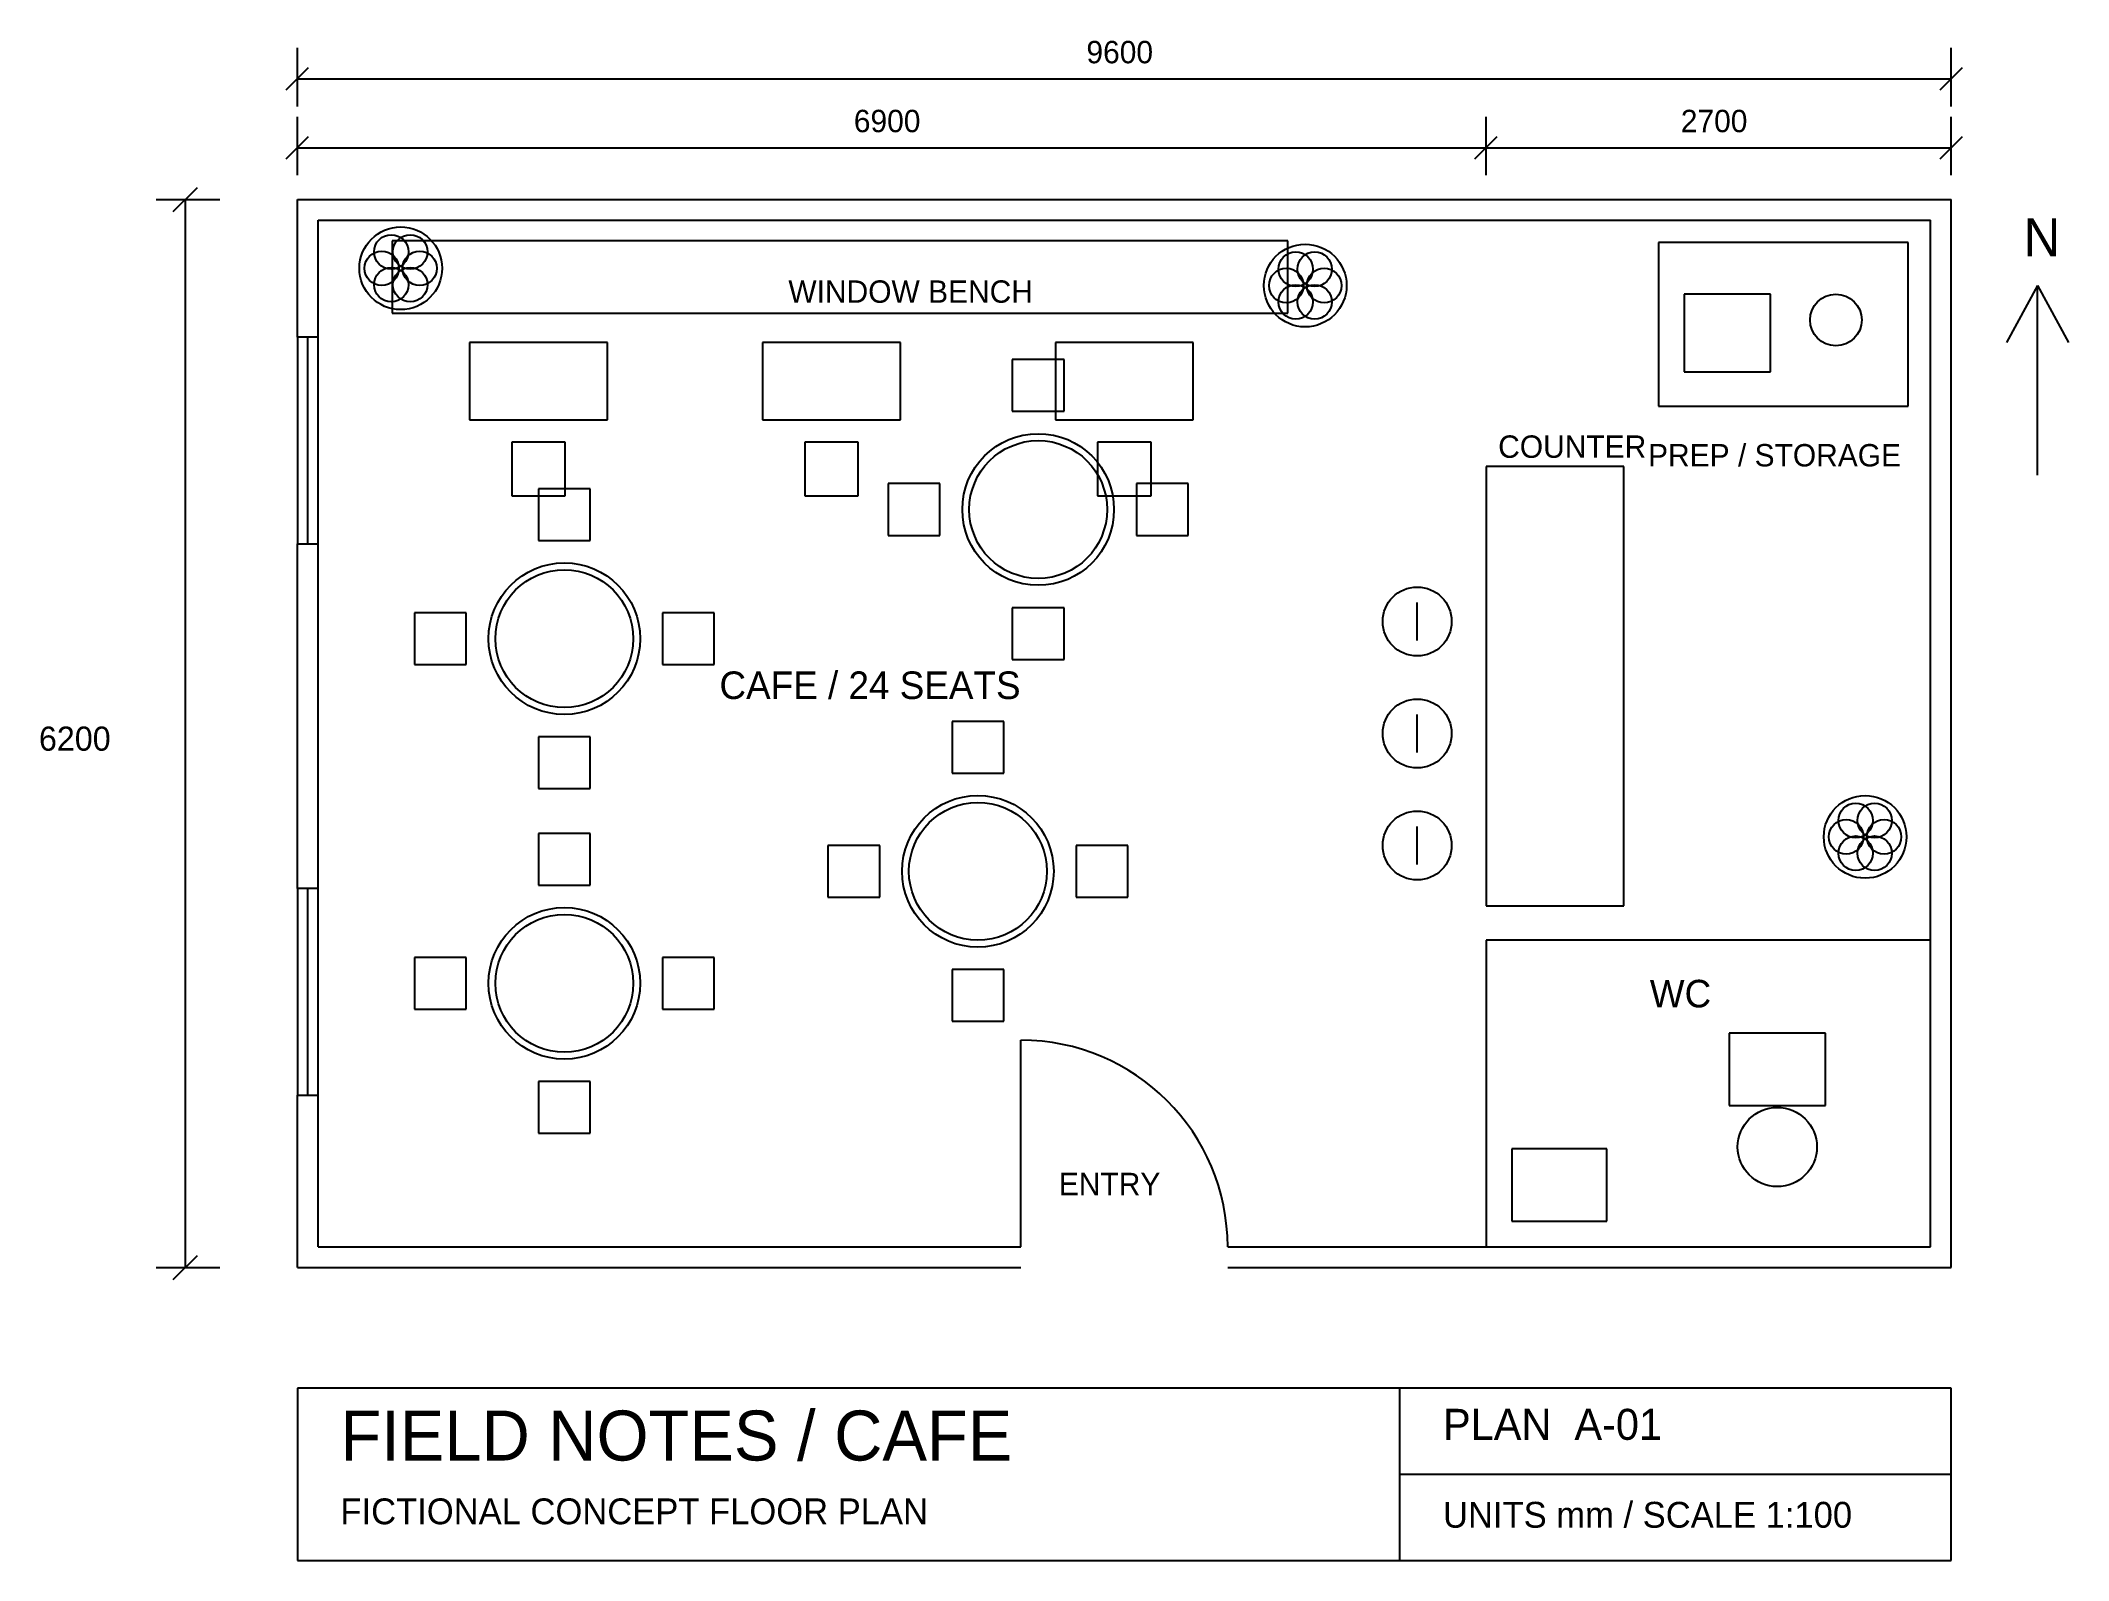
# Model space of a CAD drawing. Header units: millimetres. Extents: x -1490 to 10280, y -1700 to 7122.
import ezdxf

# ---------------------------------------------------------------- set-up
doc = ezdxf.new("R2010")
doc.units = ezdxf.units.MM
doc.header["$MEASUREMENT"] = 0
for name, color, linetype in [('DIMENSIONS', 8, 'Continuous'), ('DOORS', 8, 'Continuous'), ('FURNITURE', 30, 'Continuous'), ('LABELS', 7, 'Continuous'), ('PLANTS', 3, 'Continuous'), ('WALLS', 7, 'Continuous'), ('WINDOWS', 4, 'Continuous')]:
    doc.layers.add(name, color=color, linetype=linetype)

msp = doc.modelspace()

# ---------------------------------------------------------------- linework, layer by layer
at = {"layer": 'DIMENSIONS'}
for p, q in [((0, 6740), (0, 7080)), ((9600, 6740), (9600, 7080)), ((-65, 6835), (65, 6965)), ((9535, 6835), (9665, 6965)), ((0, 6900), (9600, 6900)), ((0, 6340), (0, 6680)), ((6900, 6340), (6900, 6680)), ((6900, 6340), (6900, 6680)), ((9600, 6340), (9600, 6680)), ((-65, 6435), (65, 6565)), ((0, 6500), (6900, 6500)), ((6835, 6435), (6965, 6565)), ((6835, 6435), (6965, 6565)), ((6900, 6500), (9600, 6500)), ((9535, 6435), (9665, 6565)), ((-720, 6130), (-580, 6270)), ((-820, 6200), (-450, 6200)), ((-650, 0), (-650, 6200)), ((10100, 5700), (9920, 5370)), ((10100, 4600), (10100, 5700)), ((10100, 5700), (10280, 5370)), ((-820, 0), (-450, 0)), ((-720, -70), (-580, 70))]:
    msp.add_line(p, q, dxfattribs=at)
at = {"layer": 'DOORS'}
msp.add_line((4200, 120), (4200, 1320), dxfattribs=at)
msp.add_arc((4200, 120), 1200, 0, 90, dxfattribs=at)
at = {"layer": 'FURNITURE'}
for p, q in [((5750, 5960), (550, 5960)), ((550, 5960), (550, 5540)), ((5750, 5540), (5750, 5960)), ((9350, 5950), (7900, 5950)), ((7900, 5950), (7900, 5000)), ((9350, 5000), (9350, 5950)), ((8550, 5650), (8050, 5650)), ((8050, 5650), (8050, 5200)), ((8550, 5200), (8550, 5650)), ((550, 5540), (5750, 5540)), ((1800, 5370), (1000, 5370)), ((1000, 5370), (1000, 4920)), ((1800, 4920), (1800, 5370)), ((3500, 5370), (2700, 5370)), ((2700, 5370), (2700, 4920)), ((3500, 4920), (3500, 5370)), ((5200, 5370), (4400, 5370)), ((4400, 5370), (4400, 4920)), ((5200, 4920), (5200, 5370)), ((4450, 5270), (4150, 5270)), ((4150, 5270), (4150, 4970)), ((4450, 4970), (4450, 5270)), ((8050, 5200), (8550, 5200)), ((4150, 4970), (4450, 4970)), ((7900, 5000), (9350, 5000)), ((1000, 4920), (1800, 4920)), ((2700, 4920), (3500, 4920)), ((4400, 4920), (5200, 4920)), ((1555, 4790), (1245, 4790)), ((1245, 4790), (1245, 4480)), ((1555, 4480), (1555, 4790)), ((3255, 4790), (2945, 4790)), ((2945, 4790), (2945, 4480)), ((3255, 4480), (3255, 4790)), ((4955, 4790), (4645, 4790)), ((4645, 4790), (4645, 4480)), ((4955, 4480), (4955, 4790)), ((7700, 4650), (6900, 4650)), ((6900, 4650), (6900, 2100)), ((7700, 2100), (7700, 4650)), ((1245, 4480), (1555, 4480)), ((1700, 4520), (1400, 4520)), ((1400, 4520), (1400, 4220)), ((1700, 4220), (1700, 4520)), ((2945, 4480), (3255, 4480)), ((3730, 4550), (3430, 4550)), ((3430, 4550), (3430, 4250)), ((3730, 4250), (3730, 4550)), ((4645, 4480), (4955, 4480)), ((5170, 4550), (4870, 4550)), ((4870, 4550), (4870, 4250)), ((5170, 4250), (5170, 4550)), ((3430, 4250), (3730, 4250)), ((4870, 4250), (5170, 4250)), ((1400, 4220), (1700, 4220)), ((980, 3800), (680, 3800)), ((680, 3800), (680, 3500)), ((980, 3500), (980, 3800)), ((2420, 3800), (2120, 3800)), ((2120, 3800), (2120, 3500)), ((2420, 3500), (2420, 3800)), ((4450, 3830), (4150, 3830)), ((4150, 3830), (4150, 3530)), ((4450, 3530), (4450, 3830)), ((680, 3500), (980, 3500)), ((2120, 3500), (2420, 3500)), ((4150, 3530), (4450, 3530)), ((1700, 3080), (1400, 3080)), ((1400, 3080), (1400, 2780)), ((1700, 2780), (1700, 3080)), ((4100, 3170), (3800, 3170)), ((3800, 3170), (3800, 2870)), ((4100, 2870), (4100, 3170)), ((3800, 2870), (4100, 2870)), ((1400, 2780), (1700, 2780)), ((1700, 2520), (1400, 2520)), ((1400, 2520), (1400, 2220)), ((1700, 2220), (1700, 2520)), ((3380, 2450), (3080, 2450)), ((3080, 2450), (3080, 2150)), ((3380, 2150), (3380, 2450)), ((4820, 2450), (4520, 2450)), ((4520, 2450), (4520, 2150)), ((4820, 2150), (4820, 2450)), ((1400, 2220), (1700, 2220)), ((3080, 2150), (3380, 2150)), ((4520, 2150), (4820, 2150)), ((6900, 2100), (7700, 2100)), ((980, 1800), (680, 1800)), ((680, 1800), (680, 1500)), ((980, 1500), (980, 1800)), ((2420, 1800), (2120, 1800)), ((2120, 1800), (2120, 1500)), ((2420, 1500), (2420, 1800)), ((4100, 1730), (3800, 1730)), ((3800, 1730), (3800, 1430)), ((4100, 1430), (4100, 1730)), ((680, 1500), (980, 1500)), ((2120, 1500), (2420, 1500)), ((3800, 1430), (4100, 1430)), ((8870, 1360), (8310, 1360)), ((8310, 1360), (8310, 940)), ((8870, 940), (8870, 1360)), ((1700, 1080), (1400, 1080)), ((1400, 1080), (1400, 780)), ((1700, 780), (1700, 1080)), ((8310, 940), (8870, 940)), ((1400, 780), (1700, 780)), ((7600, 690), (7050, 690)), ((7050, 690), (7050, 270)), ((7600, 270), (7600, 690)), ((7050, 270), (7600, 270))]:
    msp.add_line(p, q, dxfattribs=at)
for centre, radius in [((8930, 5500), 150), ((4300, 4400), 440), ((4300, 4400), 400), ((1550, 3650), 440), ((1550, 3650), 400), ((6500, 3750), 200), ((6500, 3100), 200), ((3950, 2300), 440), ((3950, 2300), 400), ((6500, 2450), 200), ((1550, 1650), 440), ((1550, 1650), 400), ((8590, 700), 230)]:
    msp.add_circle(centre, radius, dxfattribs=at)
at = {"layer": 'PLANTS'}
for centre, radius in [((600, 5800), 240), ((490, 5800), 100), ((545, 5895), 100), ((655, 5895), 100), ((710, 5800), 100), ((5850, 5700), 240), ((5795, 5795), 100), ((5905, 5795), 100), ((545, 5705), 100), ((655, 5705), 100), ((5740, 5700), 100), ((5960, 5700), 100), ((5795, 5605), 100), ((5905, 5605), 100), ((9100, 2500), 240), ((8990, 2500), 100), ((9045, 2595), 100), ((9155, 2595), 100), ((9210, 2500), 100), ((9045, 2405), 100), ((9155, 2405), 100)]:
    msp.add_circle(centre, radius, dxfattribs=at)
at = {"layer": 'WALLS'}
for p, q in [((0, 6200), (9600, 6200)), ((0, 5400), (0, 6200)), ((9600, 0), (9600, 6200)), ((120, 6080), (9480, 6080)), ((120, 5400), (120, 6080)), ((9480, 120), (9480, 6080)), ((0, 2200), (0, 4200)), ((120, 2200), (120, 4200)), ((6500, 3640), (6500, 3860)), ((6500, 2990), (6500, 3210)), ((6500, 2340), (6500, 2560)), ((9480, 1900), (6900, 1900)), ((6900, 1900), (6900, 120)), ((9480, 120), (9480, 1900)), ((0, 0), (0, 1000)), ((120, 120), (120, 1000)), ((120, 120), (4200, 120)), ((5400, 120), (9480, 120)), ((6900, 120), (9480, 120)), ((0, 0), (4200, 0)), ((5400, 0), (9600, 0)), ((9600, -700), (0, -700)), ((0, -700), (0, -1700)), ((6400, -1700), (6400, -700)), ((9600, -1700), (9600, -700)), ((6400, -1200), (9600, -1200)), ((0, -1700), (9600, -1700))]:
    msp.add_line(p, q, dxfattribs=at)
at = {"layer": 'WINDOWS'}
for p, q in [((120, 5400), (0, 5400)), ((0, 5400), (0, 4200)), ((60, 4200), (60, 5400)), ((120, 4200), (120, 5400)), ((0, 4200), (120, 4200)), ((120, 2200), (0, 2200)), ((0, 2200), (0, 1000)), ((60, 1000), (60, 2200)), ((120, 1000), (120, 2200)), ((0, 1000), (120, 1000))]:
    msp.add_line(p, q, dxfattribs=at)

# ---------------------------------------------------------------- texts
at = {"layer": 'DIMENSIONS'}
for s, height, p in [('9600', 130, (4580, 6990)), ('6900', 130, (3230, 6590)), ('2700', 130, (8030, 6590)), ('6200', 140, (-1500, 3000))]:
    msp.add_text(s, height=height, dxfattribs=at).set_placement(p)
at = {"layer": 'LABELS'}
for s, height, p in [('N', 220, (10020, 5870)), ('WINDOW BENCH', 130, (2850, 5600)), ('COUNTER', 130, (6970, 4700)), ('PREP / STORAGE', 130, (7840, 4650)), ('CAFE / 24 SEATS', 160, (2450, 3300)), ('WC', 160, (7850, 1510)), ('ENTRY', 130, (4420, 420)), ('FIELD NOTES / CAFE', 290, (250, -1120)), ('PLAN  A-01', 180, (6650, -1000)), ('FICTIONAL CONCEPT FLOOR PLAN', 150, (250, -1490)), ('UNITS mm / SCALE 1:100', 150, (6650, -1510))]:
    msp.add_text(s, height=height, dxfattribs=at).set_placement(p)

doc.saveas('drawing.dxf')
